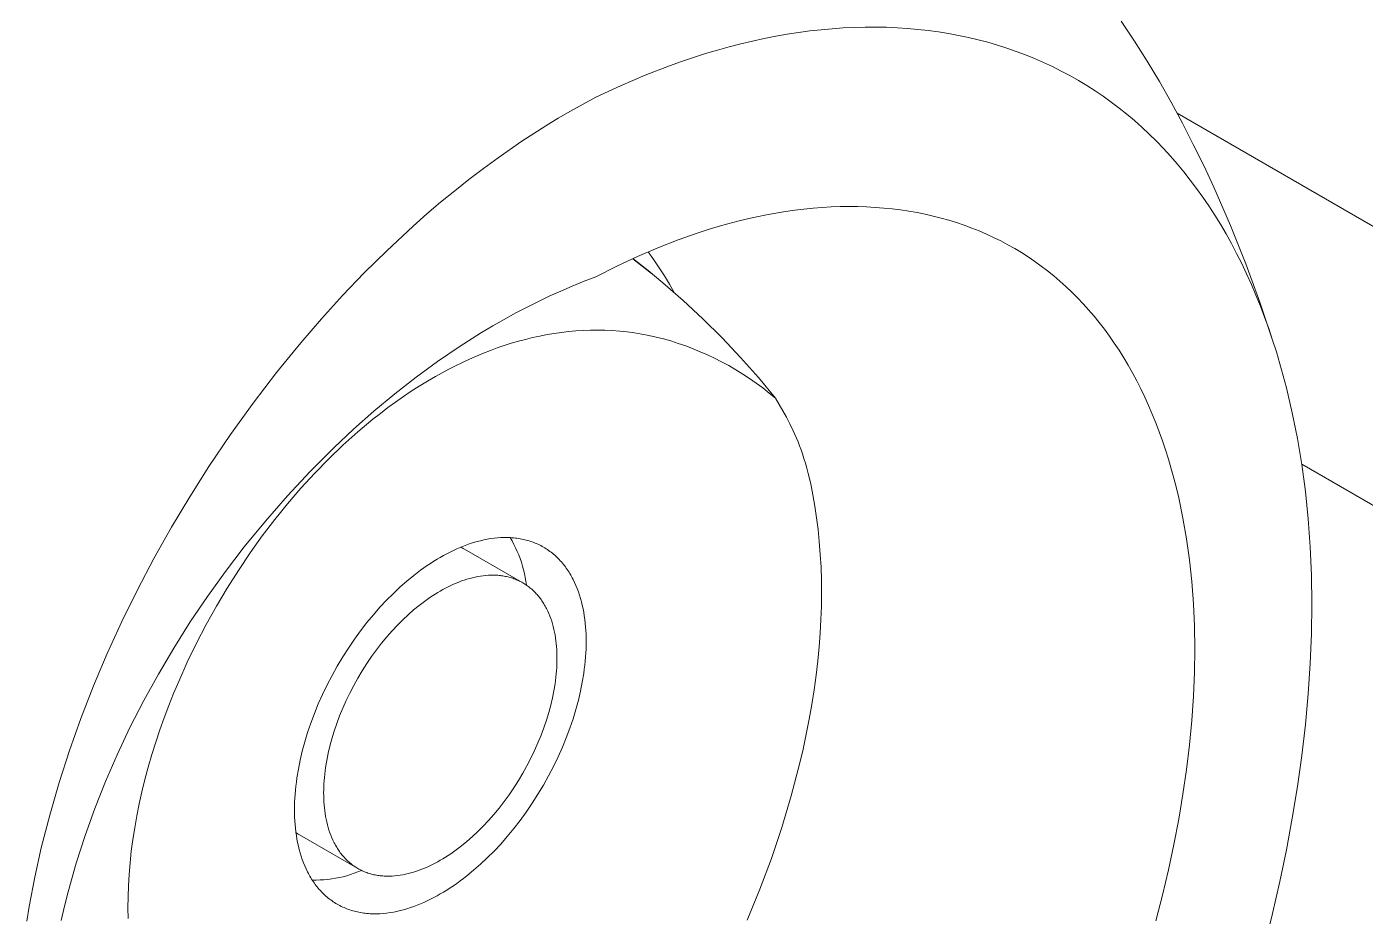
# Model space of a CAD drawing. Header units: inches. Extents: x -1 to 175, y 3 to 130.
# Drawn here: x 150.357 to 152.159, y 40.736 to 41.935 of the extents above; entities that cross this region are included whole.
import ezdxf

# ---------------------------------------------------------------- set-up
doc = ezdxf.new("R2010")
doc.units = ezdxf.units.IN
doc.layers.add('ZANO_R', color=7, linetype='Continuous', lineweight=0)

msp = doc.modelspace()

# ---------------------------------------------------------------- linework, layer by layer
at = {"layer": 'ZANO_R'}
for p, q in [((151.83071, 41.94226), (151.84839, 41.91552)), ((151.34994, 41.91886), (151.36545, 41.92191)), ((151.36545, 41.92191), (151.38085, 41.92462)), ((151.38085, 41.92462), (151.39615, 41.92699)), ((151.39615, 41.92699), (151.41134, 41.92902)), ((151.41134, 41.92902), (151.42642, 41.93072)), ((151.42642, 41.93072), (151.44139, 41.93209)), ((151.44139, 41.93209), (151.45625, 41.93313)), ((151.45625, 41.93313), (151.47099, 41.93384)), ((151.47099, 41.93384), (151.48561, 41.93422)), ((151.48561, 41.93422), (151.50011, 41.93427)), ((151.50011, 41.93427), (151.51449, 41.934)), ((151.51449, 41.934), (151.52874, 41.9334)), ((151.52874, 41.9334), (151.54287, 41.93249)), ((151.54287, 41.93249), (151.55687, 41.93125)), ((151.55687, 41.93125), (151.57073, 41.92969)), ((151.57073, 41.92969), (151.58447, 41.92782)), ((151.58447, 41.92782), (151.59806, 41.92563)), ((151.59806, 41.92563), (151.61152, 41.92313)), ((151.61152, 41.92313), (151.62484, 41.92032)), ((151.62484, 41.92032), (151.63802, 41.91719)), ((151.27093, 41.89849), (151.28692, 41.90325)), ((151.28692, 41.90325), (151.30282, 41.90767)), ((151.30282, 41.90767), (151.31862, 41.91175)), ((151.31862, 41.91175), (151.33433, 41.91548)), ((151.33433, 41.91548), (151.34994, 41.91886)), ((151.63802, 41.91719), (151.65105, 41.91376)), ((151.65105, 41.91376), (151.66394, 41.91001)), ((151.66394, 41.91001), (151.67667, 41.90595)), ((151.67667, 41.90595), (151.68926, 41.90159)), ((151.84839, 41.91552), (151.86546, 41.88836)), ((151.22242, 41.88209), (151.23868, 41.88791)), ((151.23868, 41.88791), (151.25485, 41.89337)), ((151.25485, 41.89337), (151.27093, 41.89849)), ((151.68926, 41.90159), (151.70169, 41.89691)), ((151.70169, 41.89691), (151.71397, 41.89193)), ((151.71397, 41.89193), (151.72609, 41.88663)), ((151.72609, 41.88663), (151.73806, 41.88103)), ((151.86546, 41.88836), (151.88191, 41.86083)), ((151.15659, 41.85528), (151.18966, 41.8694)), ((151.18966, 41.8694), (151.22242, 41.88209)), ((151.73806, 41.88103), (151.74986, 41.87513)), ((151.74986, 41.87513), (151.76149, 41.86891)), ((151.76149, 41.86891), (151.77296, 41.86239)), ((151.12321, 41.83972), (151.15659, 41.85528)), ((151.77296, 41.86239), (151.78427, 41.85557)), ((151.78427, 41.85557), (151.7954, 41.84844)), ((151.7954, 41.84844), (151.80636, 41.84101)), ((151.88191, 41.86083), (151.89776, 41.83297)), ((151.08918, 41.82119), (151.1061, 41.83062)), ((151.1061, 41.83062), (151.12321, 41.83972)), ((151.80636, 41.84101), (151.81714, 41.83327)), ((151.81714, 41.83327), (151.82775, 41.82523)), ((151.89776, 41.83297), (151.91301, 41.80479)), ((151.07244, 41.81144), (151.08918, 41.82119)), ((151.82775, 41.82523), (151.83818, 41.81689)), ((151.83818, 41.81689), (151.84843, 41.80824)), ((151.90588, 41.81814), (157.77205, 38.4313)), ((151.02329, 41.78042), (151.05587, 41.80139)), ((151.05587, 41.80139), (151.07244, 41.81144)), ((151.84843, 41.80824), (151.8585, 41.7993)), ((151.8585, 41.7993), (151.86838, 41.79005)), ((151.91301, 41.80479), (151.92766, 41.77634)), ((150.99143, 41.75836), (151.02329, 41.78042)), ((151.86838, 41.79005), (151.87807, 41.7805)), ((151.87807, 41.7805), (151.88757, 41.77065)), ((151.92766, 41.77634), (151.94172, 41.74765)), ((150.9717, 41.74393), (150.99143, 41.75836)), ((151.88757, 41.77065), (151.89688, 41.7605)), ((151.89688, 41.7605), (151.906, 41.75006)), ((150.95226, 41.72911), (150.9717, 41.74393)), ((151.906, 41.75006), (151.91492, 41.73931)), ((151.94172, 41.74765), (151.9552, 41.71875)), ((150.9331, 41.71392), (150.95226, 41.72911)), ((151.91492, 41.73931), (151.92364, 41.72827)), ((151.92364, 41.72827), (151.93216, 41.71693)), ((150.91422, 41.69839), (150.9331, 41.71392)), ((151.93216, 41.71693), (151.94048, 41.70529)), ((151.94048, 41.70529), (151.94859, 41.69336)), ((151.9552, 41.71875), (151.97767, 41.66709)), ((150.89563, 41.68251), (150.91422, 41.69839)), ((151.39095, 41.68757), (151.37839, 41.68578)), ((151.40341, 41.68909), (151.39095, 41.68757)), ((151.41578, 41.69033), (151.40341, 41.68909)), ((151.42804, 41.69129), (151.41578, 41.69033)), ((151.4402, 41.69199), (151.42804, 41.69129)), ((151.45225, 41.69242), (151.4402, 41.69199)), ((151.46419, 41.69258), (151.45225, 41.69242)), ((151.47603, 41.69247), (151.46419, 41.69258)), ((151.48775, 41.6921), (151.47603, 41.69247)), ((151.49936, 41.69147), (151.48775, 41.6921)), ((151.51086, 41.69057), (151.49936, 41.69147)), ((151.52224, 41.68941), (151.51086, 41.69057)), ((151.5335, 41.68799), (151.52224, 41.68941)), ((151.54465, 41.68631), (151.5335, 41.68799)), ((151.55567, 41.68437), (151.54465, 41.68631)), ((151.94859, 41.69336), (151.9565, 41.68113)), ((150.87731, 41.66631), (150.89563, 41.68251)), ((151.30103, 41.66921), (151.28782, 41.66547)), ((151.31415, 41.67268), (151.30103, 41.66921)), ((151.32718, 41.67586), (151.31415, 41.67268)), ((151.34012, 41.67876), (151.32718, 41.67586)), ((151.35297, 41.68138), (151.34012, 41.67876)), ((151.36573, 41.68372), (151.35297, 41.68138)), ((151.37839, 41.68578), (151.36573, 41.68372)), ((151.56657, 41.68218), (151.55567, 41.68437)), ((151.57734, 41.67973), (151.56657, 41.68218)), ((151.58799, 41.67702), (151.57734, 41.67973)), ((151.59851, 41.67405), (151.58799, 41.67702)), ((151.6089, 41.67083), (151.59851, 41.67405)), ((151.61915, 41.66736), (151.6089, 41.67083)), ((151.9565, 41.68113), (151.9642, 41.6686)), ((151.9642, 41.6686), (151.97169, 41.65579)), ((150.84152, 41.63298), (150.87731, 41.66631)), ((151.26115, 41.65711), (151.23416, 41.64761)), ((151.27453, 41.66143), (151.26115, 41.65711)), ((151.28782, 41.66547), (151.27453, 41.66143)), ((151.62928, 41.66363), (151.61915, 41.66736)), ((151.63927, 41.65964), (151.62928, 41.66363)), ((151.64912, 41.6554), (151.63927, 41.65964)), ((151.65883, 41.65091), (151.64912, 41.6554)), ((151.6684, 41.64616), (151.65883, 41.65091)), ((151.97169, 41.65579), (151.97896, 41.64268)), ((151.97767, 41.66709), (151.99835, 41.61523)), ((150.81142, 41.6032), (150.84152, 41.63298)), ((151.20686, 41.63694), (151.17925, 41.62511)), ((151.23416, 41.64761), (151.20686, 41.63694)), ((151.67784, 41.64117), (151.6684, 41.64616)), ((151.68712, 41.63592), (151.67784, 41.64117)), ((151.69626, 41.63041), (151.68712, 41.63592)), ((151.97896, 41.64268), (151.98601, 41.6293)), ((151.17925, 41.62511), (151.15137, 41.61208)), ((151.17293, 41.62224), (151.19809, 41.60235)), ((151.1732, 41.62237), (151.1935, 41.60616)), ((151.1936, 41.63139), (151.20123, 41.62088)), ((151.20123, 41.62088), (151.20854, 41.61015)), ((151.70526, 41.62466), (151.69626, 41.63041)), ((151.7141, 41.61866), (151.70526, 41.62466)), ((151.7228, 41.6124), (151.7141, 41.61866)), ((151.98601, 41.6293), (151.99285, 41.61563)), ((151.99285, 41.61563), (151.99947, 41.6017)), ((151.99835, 41.61523), (152.01727, 41.56358)), ((150.78214, 41.5726), (150.81142, 41.6032)), ((151.12321, 41.59787), (151.10728, 41.59181)), ((151.15137, 41.61208), (151.12321, 41.59787)), ((151.1935, 41.60616), (151.2135, 41.58959)), ((151.20854, 41.61015), (151.21553, 41.59921)), ((151.21553, 41.59921), (151.22218, 41.58806)), ((151.73134, 41.6059), (151.7228, 41.6124)), ((151.73972, 41.59915), (151.73134, 41.6059)), ((151.74796, 41.59215), (151.73972, 41.59915)), ((151.99947, 41.6017), (152.00587, 41.58749)), ((151.07583, 41.5787), (151.06031, 41.57166)), ((151.09149, 41.58542), (151.07583, 41.5787)), ((151.10728, 41.59181), (151.09149, 41.58542)), ((151.2135, 41.58959), (151.24083, 41.5658)), ((151.22218, 41.58806), (151.2285, 41.57672)), ((151.75603, 41.5849), (151.74796, 41.59215)), ((151.76394, 41.5774), (151.75603, 41.5849)), ((152.00587, 41.58749), (152.01204, 41.57301)), ((150.75368, 41.54124), (150.78214, 41.5726)), ((151.04494, 41.56432), (151.02971, 41.55668)), ((151.06031, 41.57166), (151.04494, 41.56432)), ((151.24083, 41.5658), (151.26738, 41.54114)), ((151.7717, 41.56966), (151.76394, 41.5774)), ((151.77928, 41.56167), (151.7717, 41.56966)), ((151.78671, 41.55343), (151.77928, 41.56167)), ((152.01204, 41.57301), (152.01799, 41.55828)), ((152.01727, 41.56358), (152.03447, 41.51255)), ((151.01462, 41.54875), (150.99969, 41.54055)), ((151.02971, 41.55668), (151.01462, 41.54875)), ((151.79397, 41.54495), (151.78671, 41.55343)), ((151.80106, 41.53622), (151.79397, 41.54495)), ((152.01799, 41.55828), (152.02371, 41.54329)), ((152.02371, 41.54329), (152.02919, 41.52804)), ((150.72604, 41.50915), (150.75368, 41.54124)), ((150.98432, 41.53174), (150.96911, 41.52265)), ((150.99969, 41.54055), (150.98432, 41.53174)), ((151.07682, 41.52298), (151.08655, 41.5241)), ((151.08655, 41.5241), (151.0963, 41.52496)), ((151.0963, 41.52496), (151.10608, 41.52557)), ((151.10608, 41.52557), (151.11586, 41.52593)), ((151.11586, 41.52593), (151.12565, 41.52602)), ((151.12565, 41.52602), (151.13542, 41.52586)), ((151.13542, 41.52586), (151.14535, 41.52543)), ((151.14535, 41.52543), (151.15528, 41.5247)), ((151.15528, 41.5247), (151.16519, 41.52369)), ((151.16519, 41.52369), (151.17507, 41.52239)), ((151.26738, 41.54114), (151.29312, 41.51564)), ((151.80798, 41.52725), (151.80106, 41.53622)), ((151.81473, 41.51804), (151.80798, 41.52725)), ((152.02919, 41.52804), (152.03445, 41.51254)), ((150.6932, 41.4688), (150.72604, 41.50915)), ((150.96911, 41.52265), (150.93918, 41.50367)), ((150.99988, 41.50531), (151.00934, 41.5083)), ((151.00934, 41.5083), (151.01886, 41.51108)), ((151.01886, 41.51108), (151.02845, 41.51365)), ((151.02845, 41.51365), (151.03809, 41.51598)), ((151.03809, 41.51598), (151.04777, 41.5181)), ((151.04777, 41.5181), (151.0575, 41.51999)), ((151.0575, 41.51999), (151.06714, 41.52161)), ((151.06714, 41.52161), (151.07682, 41.52298)), ((151.17507, 41.52239), (151.18491, 41.5208)), ((151.18491, 41.5208), (151.1947, 41.51893)), ((151.1947, 41.51893), (151.20442, 41.51678)), ((151.20442, 41.51678), (151.21406, 41.51435)), ((151.21406, 41.51435), (151.22418, 41.51144)), ((151.22418, 41.51144), (151.23423, 41.50825)), ((151.23423, 41.50825), (151.2442, 41.50478)), ((151.29312, 41.51564), (151.31803, 41.48933)), ((151.82131, 41.50858), (151.81473, 41.51804)), ((151.82771, 41.49887), (151.82131, 41.50858)), ((152.03445, 41.51254), (152.03946, 41.4968)), ((150.93918, 41.50367), (150.90992, 41.48368)), ((150.95289, 41.48691), (150.96225, 41.49102)), ((150.96225, 41.49102), (150.9717, 41.49494)), ((150.9717, 41.49494), (150.98121, 41.49867)), ((150.98121, 41.49867), (150.9905, 41.50209)), ((150.9905, 41.50209), (150.99988, 41.50531)), ((151.2442, 41.50478), (151.25407, 41.50104)), ((151.25407, 41.50104), (151.26383, 41.49703)), ((151.26383, 41.49703), (151.27348, 41.49275)), ((151.27348, 41.49275), (151.283, 41.48821)), ((151.283, 41.48821), (151.29238, 41.48342)), ((151.31803, 41.48933), (151.34208, 41.46223)), ((151.83393, 41.48893), (151.82771, 41.49887)), ((151.83998, 41.47875), (151.83393, 41.48893)), ((152.03946, 41.4968), (152.04424, 41.48082)), ((150.90992, 41.48368), (150.88133, 41.46274)), ((150.91628, 41.46868), (150.92529, 41.47351)), ((150.92529, 41.47351), (150.9344, 41.47815)), ((150.9344, 41.47815), (150.9436, 41.48262)), ((150.9436, 41.48262), (150.95289, 41.48691)), ((151.29238, 41.48342), (151.30204, 41.47819)), ((151.30204, 41.47819), (151.31156, 41.47269)), ((151.31156, 41.47269), (151.32094, 41.46692)), ((151.84584, 41.46834), (151.83998, 41.47875)), ((152.04424, 41.48082), (152.05309, 41.44816)), ((150.6616, 41.42748), (150.6932, 41.4688)), ((150.88133, 41.46274), (150.85249, 41.44019)), ((150.88546, 41.45052), (150.89635, 41.45721)), ((150.89635, 41.45721), (150.90736, 41.46369)), ((150.90736, 41.46369), (150.91628, 41.46868)), ((151.32094, 41.46692), (151.33016, 41.4609)), ((151.33016, 41.4609), (151.33921, 41.45463)), ((151.33921, 41.45463), (151.34808, 41.44811)), ((151.34208, 41.46223), (151.36524, 41.43437)), ((151.85152, 41.45769), (151.84584, 41.46834)), ((151.85702, 41.44683), (151.85152, 41.45769)), ((150.85249, 41.44019), (150.82438, 41.41674)), ((150.85359, 41.42916), (150.86407, 41.43649)), ((150.86407, 41.43649), (150.8747, 41.44361)), ((150.8747, 41.44361), (150.88546, 41.45052)), ((151.34808, 41.44811), (151.35676, 41.44135)), ((151.35676, 41.44135), (151.36524, 41.43437)), ((151.36524, 41.43437), (151.37973, 41.40865)), ((151.86234, 41.43573), (151.85702, 41.44683)), ((151.86746, 41.42442), (151.86234, 41.43573)), ((152.05309, 41.44816), (152.06095, 41.41458)), ((150.63123, 41.38524), (150.6616, 41.42748)), ((150.82438, 41.41674), (150.79698, 41.39246)), ((150.83309, 41.41388), (150.84326, 41.42162)), ((150.84326, 41.42162), (150.85359, 41.42916)), ((151.8724, 41.4129), (151.86746, 41.42442)), ((150.8026, 41.38884), (150.82307, 41.40595)), ((150.82307, 41.40595), (150.83309, 41.41388)), ((151.37973, 41.40865), (151.38441, 41.39967)), ((151.38441, 41.39967), (151.38894, 41.39035)), ((151.87715, 41.40116), (151.8724, 41.4129)), ((151.8817, 41.38921), (151.87715, 41.40116)), ((152.06095, 41.41458), (152.06783, 41.38012)), ((150.60211, 41.34212), (150.63123, 41.38524)), ((150.79698, 41.39246), (150.77031, 41.36738)), ((150.7827, 41.37104), (150.8026, 41.38884)), ((151.38894, 41.39035), (151.39331, 41.38059)), ((151.39331, 41.38059), (151.39541, 41.37553)), ((151.88607, 41.37706), (151.8817, 41.38921)), ((152.06783, 41.38012), (152.07369, 41.34482)), ((150.77031, 41.36738), (150.73853, 41.33556)), ((150.76342, 41.35258), (150.7827, 41.37104)), ((151.39541, 41.37553), (151.39746, 41.37032)), ((151.39746, 41.37032), (151.39946, 41.36497)), ((151.39946, 41.36497), (151.40139, 41.35945)), ((151.89023, 41.3647), (151.88607, 41.37706)), ((151.8942, 41.35215), (151.89023, 41.3647)), ((150.74479, 41.33348), (150.76342, 41.35258)), ((151.40139, 41.35945), (151.40344, 41.35315)), ((151.40344, 41.35315), (151.40541, 41.34664)), ((151.40541, 41.34664), (151.4073, 41.33995)), ((151.89797, 41.3394), (151.8942, 41.35215)), ((152.07357, 41.34562), (157.50239, 38.21129)), ((152.07369, 41.34482), (152.07852, 41.3087)), ((150.57636, 41.3016), (150.60211, 41.34212)), ((150.73853, 41.33556), (150.70785, 41.30267)), ((150.72615, 41.31312), (150.74479, 41.33348)), ((151.4073, 41.33995), (151.4091, 41.33308)), ((151.4091, 41.33308), (151.41246, 41.31886)), ((151.90153, 41.32646), (151.89797, 41.3394)), ((151.9049, 41.31333), (151.90153, 41.32646)), ((150.70812, 41.2922), (150.72615, 41.31312)), ((151.41246, 41.31886), (151.41547, 41.30408)), ((151.90806, 41.30002), (151.9049, 41.31333)), ((152.07852, 41.3087), (152.08232, 41.27181)), ((150.5517, 41.26041), (150.57636, 41.3016)), ((150.70785, 41.30267), (150.67828, 41.26877)), ((150.69074, 41.27074), (150.70812, 41.2922)), ((151.41547, 41.30408), (151.41813, 41.28882)), ((151.91376, 41.27285), (151.90806, 41.30002)), ((151.41813, 41.28882), (151.42046, 41.27318)), ((151.42046, 41.27318), (151.42243, 41.25725)), ((151.91862, 41.24499), (151.91376, 41.27285)), ((152.08232, 41.27181), (152.08505, 41.23418)), ((150.52817, 41.21856), (150.5517, 41.26041)), ((150.67828, 41.26877), (150.64983, 41.23392)), ((150.67402, 41.24877), (150.69074, 41.27074)), ((151.42243, 41.25725), (151.42406, 41.24113)), ((150.6576, 41.22584), (150.67402, 41.24877)), ((150.94949, 41.23681), (150.94494, 41.2351)), ((150.95405, 41.23841), (150.94949, 41.23681)), ((150.95863, 41.23988), (150.95405, 41.23841)), ((150.96321, 41.24121), (150.95863, 41.23988)), ((150.96779, 41.24241), (150.96321, 41.24121)), ((150.97237, 41.24347), (150.96779, 41.24241)), ((150.97694, 41.24439), (150.97237, 41.24347)), ((150.98149, 41.24516), (150.97694, 41.24439)), ((150.98604, 41.24578), (150.98149, 41.24516)), ((150.99056, 41.24625), (150.98604, 41.24578)), ((150.99505, 41.24656), (150.99056, 41.24625)), ((150.99729, 41.24666), (150.99505, 41.24656)), ((150.99952, 41.24672), (150.99729, 41.24666)), ((151.00174, 41.24673), (150.99952, 41.24672)), ((151.00395, 41.24671), (151.00174, 41.24673)), ((151.00614, 41.24665), (151.00395, 41.24671)), ((151.00833, 41.24654), (151.00614, 41.24665)), ((151.00766, 41.24658), (151.01034, 41.24206)), ((151.01051, 41.2464), (151.00833, 41.24654)), ((151.01034, 41.24206), (151.01285, 41.23746)), ((151.01268, 41.24621), (151.01051, 41.2464)), ((151.01483, 41.24598), (151.01268, 41.24621)), ((151.01285, 41.23746), (151.01521, 41.23278)), ((151.01697, 41.24571), (151.01483, 41.24598)), ((151.0191, 41.2454), (151.01697, 41.24571)), ((151.02121, 41.24505), (151.0191, 41.2454)), ((151.02331, 41.24465), (151.02121, 41.24505)), ((151.02539, 41.24422), (151.02331, 41.24465)), ((151.02745, 41.24374), (151.02539, 41.24422)), ((151.0295, 41.24322), (151.02745, 41.24374)), ((151.03153, 41.24266), (151.0295, 41.24322)), ((151.03355, 41.24205), (151.03153, 41.24266)), ((151.03555, 41.24141), (151.03355, 41.24205)), ((151.03752, 41.24072), (151.03555, 41.24141)), ((151.03948, 41.23999), (151.03752, 41.24072)), ((151.04142, 41.23922), (151.03948, 41.23999)), ((151.04334, 41.2384), (151.04142, 41.23922)), ((151.04524, 41.23755), (151.04334, 41.2384)), ((151.04711, 41.23665), (151.04524, 41.23755)), ((151.04897, 41.23572), (151.04711, 41.23665)), ((151.0508, 41.23474), (151.04897, 41.23572)), ((151.42406, 41.24113), (151.4254, 41.22398)), ((151.92263, 41.21646), (151.91862, 41.24499)), ((150.50582, 41.17607), (150.52817, 41.21856)), ((150.64983, 41.23392), (150.62459, 41.20097)), ((150.64183, 41.20243), (150.6576, 41.22584)), ((150.9094, 41.2174), (150.905, 41.21469)), ((150.91376, 41.21997), (150.9094, 41.2174)), ((150.91812, 41.22243), (150.91376, 41.21997)), ((150.92251, 41.2248), (150.91812, 41.22243)), ((150.92694, 41.22707), (150.92251, 41.2248)), ((150.9314, 41.22924), (150.92694, 41.22707)), ((150.93589, 41.2313), (150.9314, 41.22924)), ((150.9404, 41.23326), (150.93589, 41.2313)), ((150.94494, 41.2351), (150.9404, 41.23326)), ((150.94127, 41.23362), (150.94297, 41.23278)), ((150.94297, 41.23278), (150.94464, 41.2319)), ((150.94464, 41.2319), (150.94629, 41.23097)), ((150.94629, 41.23097), (151.02484, 41.18563)), ((151.01521, 41.23278), (151.01741, 41.22802)), ((151.01741, 41.22802), (151.01945, 41.22318)), ((151.01945, 41.22318), (151.02132, 41.21828)), ((151.02132, 41.21828), (151.02303, 41.21332)), ((151.05261, 41.23372), (151.0508, 41.23474)), ((151.05439, 41.23267), (151.05261, 41.23372)), ((151.05615, 41.23157), (151.05439, 41.23267)), ((151.05789, 41.23043), (151.05615, 41.23157)), ((151.0596, 41.22925), (151.05789, 41.23043)), ((151.06129, 41.22804), (151.0596, 41.22925)), ((151.06295, 41.22678), (151.06129, 41.22804)), ((151.06459, 41.22549), (151.06295, 41.22678)), ((151.0662, 41.22416), (151.06459, 41.22549)), ((151.06779, 41.22279), (151.0662, 41.22416)), ((151.06935, 41.22138), (151.06779, 41.22279)), ((151.07088, 41.21994), (151.06935, 41.22138)), ((151.07238, 41.21846), (151.07088, 41.21994)), ((151.07385, 41.21695), (151.07238, 41.21846)), ((151.4254, 41.22398), (151.42635, 41.2067)), ((152.08505, 41.23418), (152.0867, 41.19583)), ((150.62459, 41.20097), (150.60033, 41.16727)), ((150.62675, 41.17858), (150.64183, 41.20243)), ((150.88711, 41.20249), (150.88258, 41.19909)), ((150.89163, 41.20575), (150.88711, 41.20249)), ((150.89611, 41.20887), (150.89163, 41.20575)), ((150.90057, 41.21185), (150.89611, 41.20887)), ((150.905, 41.21469), (150.90057, 41.21185)), ((151.02303, 41.21332), (151.02456, 41.2083)), ((151.02456, 41.2083), (151.02592, 41.20324)), ((151.02592, 41.20324), (151.02711, 41.19813)), ((151.0753, 41.2154), (151.07385, 41.21695)), ((151.07672, 41.21381), (151.0753, 41.2154)), ((151.07811, 41.21219), (151.07672, 41.21381)), ((151.07947, 41.21054), (151.07811, 41.21219)), ((151.08081, 41.20886), (151.07947, 41.21054)), ((151.08211, 41.20714), (151.08081, 41.20886)), ((151.08338, 41.20539), (151.08211, 41.20714)), ((151.08463, 41.2036), (151.08338, 41.20539)), ((151.08584, 41.20179), (151.08463, 41.2036)), ((151.08703, 41.19995), (151.08584, 41.20179)), ((151.08818, 41.19808), (151.08703, 41.19995)), ((151.42635, 41.2067), (151.4269, 41.18928)), ((151.92577, 41.18728), (151.92263, 41.21646)), ((150.86889, 41.18807), (150.85973, 41.18002)), ((150.87803, 41.19556), (150.86889, 41.18807)), ((150.88258, 41.19909), (150.87803, 41.19556)), ((150.92787, 41.18204), (150.9243, 41.1803)), ((150.93146, 41.18369), (150.92787, 41.18204)), ((150.93507, 41.18525), (150.93146, 41.18369)), ((150.9387, 41.18672), (150.93507, 41.18525)), ((150.94234, 41.1881), (150.9387, 41.18672)), ((150.94599, 41.18937), (150.94234, 41.1881)), ((150.94965, 41.19055), (150.94599, 41.18937)), ((150.95332, 41.19162), (150.94965, 41.19055)), ((150.95698, 41.19258), (150.95332, 41.19162)), ((150.96064, 41.19342), (150.95698, 41.19258)), ((150.9643, 41.19416), (150.96064, 41.19342)), ((150.96795, 41.19477), (150.9643, 41.19416)), ((150.97158, 41.19527), (150.96795, 41.19477)), ((150.9752, 41.19565), (150.97158, 41.19527)), ((150.97879, 41.1959), (150.9752, 41.19565)), ((150.98058, 41.19597), (150.97879, 41.1959)), ((150.98236, 41.19602), (150.98058, 41.19597)), ((150.98414, 41.19603), (150.98236, 41.19602)), ((150.98591, 41.19601), (150.98414, 41.19603)), ((150.98767, 41.19596), (150.98591, 41.19601)), ((150.98942, 41.19588), (150.98767, 41.19596)), ((150.99116, 41.19576), (150.98942, 41.19588)), ((150.99289, 41.19561), (150.99116, 41.19576)), ((150.99462, 41.19543), (150.99289, 41.19561)), ((150.99633, 41.19522), (150.99462, 41.19543)), ((150.99803, 41.19497), (150.99633, 41.19522)), ((150.99972, 41.19468), (150.99803, 41.19497)), ((151.0014, 41.19437), (150.99972, 41.19468)), ((151.00306, 41.19402), (151.0014, 41.19437)), ((151.00471, 41.19364), (151.00306, 41.19402)), ((151.00635, 41.19322), (151.00471, 41.19364)), ((151.00798, 41.19277), (151.00635, 41.19322)), ((151.00959, 41.19229), (151.00798, 41.19277)), ((151.01119, 41.19177), (151.00959, 41.19229)), ((151.01277, 41.19122), (151.01119, 41.19177)), ((151.01434, 41.19064), (151.01277, 41.19122)), ((151.01589, 41.19002), (151.01434, 41.19064)), ((151.01742, 41.18937), (151.01589, 41.19002)), ((151.01894, 41.18869), (151.01742, 41.18937)), ((151.02044, 41.18797), (151.01894, 41.18869)), ((151.02192, 41.18722), (151.02044, 41.18797)), ((151.02339, 41.18644), (151.02192, 41.18722)), ((151.02484, 41.18563), (151.02339, 41.18644)), ((151.02626, 41.18478), (151.02484, 41.18563)), ((151.02767, 41.1839), (151.02626, 41.18478)), ((151.02711, 41.19813), (151.02813, 41.19298)), ((151.02906, 41.18299), (151.02767, 41.1839)), ((151.02813, 41.19298), (151.02897, 41.18781)), ((151.02897, 41.18781), (151.02964, 41.1826)), ((151.03043, 41.18205), (151.02906, 41.18299)), ((151.03179, 41.18108), (151.03043, 41.18205)), ((151.08931, 41.19617), (151.08818, 41.19808)), ((151.0904, 41.19424), (151.08931, 41.19617)), ((151.09147, 41.19229), (151.0904, 41.19424)), ((151.0925, 41.1903), (151.09147, 41.19229)), ((151.09448, 41.18625), (151.0925, 41.1903)), ((151.09633, 41.1821), (151.09448, 41.18625)), ((151.09806, 41.17786), (151.09633, 41.1821)), ((151.4269, 41.18928), (151.42707, 41.17171)), ((151.92803, 41.15749), (151.92577, 41.18728)), ((152.0867, 41.19583), (152.08725, 41.15681)), ((150.48493, 41.13356), (150.50582, 41.17607)), ((150.60033, 41.16727), (150.57709, 41.13287)), ((150.61236, 41.15432), (150.62675, 41.17858)), ((150.85058, 41.17144), (150.84148, 41.16232)), ((150.85973, 41.18002), (150.85058, 41.17144)), ((150.89605, 41.16324), (150.89244, 41.16064)), ((150.89964, 41.16574), (150.89605, 41.16324)), ((150.90321, 41.16812), (150.89964, 41.16574)), ((150.90675, 41.1704), (150.90321, 41.16812)), ((150.91027, 41.17256), (150.90675, 41.1704)), ((150.91376, 41.17462), (150.91027, 41.17256)), ((150.91724, 41.17659), (150.91376, 41.17462)), ((150.92076, 41.17849), (150.91724, 41.17659)), ((150.9243, 41.1803), (150.92076, 41.17849)), ((151.03312, 41.18007), (151.03179, 41.18108)), ((151.03443, 41.17904), (151.03312, 41.18007)), ((151.03571, 41.17797), (151.03443, 41.17904)), ((151.03698, 41.17688), (151.03571, 41.17797)), ((151.03823, 41.17575), (151.03698, 41.17688)), ((151.03945, 41.1746), (151.03823, 41.17575)), ((151.04065, 41.17342), (151.03945, 41.1746)), ((151.04183, 41.17221), (151.04065, 41.17342)), ((151.04299, 41.17097), (151.04183, 41.17221)), ((151.04413, 41.1697), (151.04299, 41.17097)), ((151.04524, 41.1684), (151.04413, 41.1697)), ((151.04633, 41.16708), (151.04524, 41.1684)), ((151.0474, 41.16573), (151.04633, 41.16708)), ((151.04844, 41.16436), (151.0474, 41.16573)), ((151.04946, 41.16296), (151.04844, 41.16436)), ((151.09968, 41.17353), (151.09806, 41.17786)), ((151.10117, 41.16911), (151.09968, 41.17353)), ((151.10254, 41.16461), (151.10117, 41.16911)), ((151.10379, 41.16005), (151.10254, 41.16461)), ((151.42707, 41.17171), (151.42685, 41.15397)), ((150.59856, 41.12946), (150.61236, 41.15432)), ((150.83246, 41.15269), (150.82357, 41.14257)), ((150.84148, 41.16232), (150.83246, 41.15269)), ((150.87786, 41.1491), (150.87053, 41.14267)), ((150.88517, 41.15509), (150.87786, 41.1491)), ((150.88881, 41.15792), (150.88517, 41.15509)), ((150.89244, 41.16064), (150.88881, 41.15792)), ((151.05045, 41.16153), (151.04946, 41.16296)), ((151.05143, 41.16008), (151.05045, 41.16153)), ((151.05237, 41.15861), (151.05143, 41.16008)), ((151.0533, 41.15711), (151.05237, 41.15861)), ((151.0542, 41.15559), (151.0533, 41.15711)), ((151.05507, 41.15404), (151.0542, 41.15559)), ((151.05592, 41.15247), (151.05507, 41.15404)), ((151.05675, 41.15089), (151.05592, 41.15247)), ((151.05833, 41.14765), (151.05675, 41.15089)), ((151.05982, 41.14433), (151.05833, 41.14765)), ((151.10492, 41.15541), (151.10379, 41.16005)), ((151.10594, 41.15072), (151.10492, 41.15541)), ((151.10684, 41.14597), (151.10594, 41.15072)), ((151.10763, 41.14117), (151.10684, 41.14597)), ((151.42685, 41.15397), (151.42623, 41.13605)), ((151.92939, 41.12711), (151.92803, 41.15749)), ((152.08725, 41.15681), (152.0867, 41.11715)), ((150.46526, 41.09047), (150.48493, 41.13356)), ((150.57709, 41.13287), (150.55489, 41.09779)), ((150.58547, 41.1042), (150.59856, 41.12946)), ((150.81484, 41.13199), (150.80631, 41.12097)), ((150.82357, 41.14257), (150.81484, 41.13199)), ((150.85593, 41.1285), (150.84872, 41.1208)), ((150.86321, 41.1358), (150.85593, 41.1285)), ((150.87053, 41.14267), (150.86321, 41.1358)), ((151.0612, 41.14093), (151.05982, 41.14433)), ((151.06249, 41.13747), (151.0612, 41.14093)), ((151.06369, 41.13393), (151.06249, 41.13747)), ((151.06478, 41.13034), (151.06369, 41.13393)), ((151.06578, 41.12668), (151.06478, 41.13034)), ((151.1083, 41.13632), (151.10763, 41.14117)), ((151.10887, 41.13144), (151.1083, 41.13632)), ((151.10932, 41.12652), (151.10887, 41.13144)), ((151.42623, 41.13605), (151.42523, 41.11794)), ((150.79801, 41.10957), (150.78999, 41.0978)), ((150.80631, 41.12097), (150.79801, 41.10957)), ((150.84161, 41.1127), (150.83462, 41.10424)), ((150.84872, 41.1208), (150.84161, 41.1127)), ((151.06669, 41.12298), (151.06578, 41.12668)), ((151.0675, 41.11922), (151.06669, 41.12298)), ((151.06822, 41.11542), (151.0675, 41.11922)), ((151.06885, 41.11158), (151.06822, 41.11542)), ((151.06939, 41.1077), (151.06885, 41.11158)), ((151.10968, 41.12157), (151.10932, 41.12652)), ((151.10992, 41.1166), (151.10968, 41.12157)), ((151.11007, 41.11161), (151.10992, 41.1166)), ((151.11012, 41.1066), (151.11007, 41.11161)), ((151.42523, 41.11794), (151.42384, 41.09962)), ((151.92985, 41.09617), (151.92939, 41.12711)), ((152.0867, 41.11715), (152.08505, 41.0769)), ((150.55489, 41.09779), (150.53412, 41.06268)), ((150.5731, 41.07857), (150.58547, 41.1042)), ((150.78999, 41.0978), (150.78228, 41.08573)), ((150.8278, 41.09543), (150.82116, 41.0863)), ((150.83462, 41.10424), (150.8278, 41.09543)), ((151.06985, 41.10379), (151.06939, 41.1077)), ((151.07021, 41.09986), (151.06985, 41.10379)), ((151.07049, 41.0959), (151.07021, 41.09986)), ((151.07069, 41.09192), (151.07049, 41.0959)), ((151.07081, 41.08793), (151.07069, 41.09192)), ((151.10932, 41.08577), (151.10968, 41.09112)), ((151.10968, 41.09112), (151.10992, 41.09638)), ((151.10992, 41.09638), (151.11007, 41.10154)), ((151.11007, 41.10154), (151.11012, 41.1066)), ((151.42384, 41.09962), (151.42199, 41.08044)), ((151.92939, 41.0647), (151.92985, 41.09617)), ((150.44682, 41.04684), (150.46526, 41.09047)), ((150.56148, 41.05261), (150.5731, 41.07857)), ((150.77491, 41.0734), (150.76791, 41.06085)), ((150.78228, 41.08573), (150.77491, 41.0734)), ((150.81474, 41.07689), (150.80858, 41.06723)), ((150.82116, 41.0863), (150.81474, 41.07689)), ((151.07069, 41.07575), (151.07049, 41.07154)), ((151.07081, 41.07988), (151.07069, 41.07575)), ((151.07085, 41.08393), (151.07081, 41.08793)), ((151.07085, 41.08393), (151.07081, 41.07988)), ((151.10763, 41.06916), (151.1083, 41.07479)), ((151.1083, 41.07479), (151.10887, 41.08032)), ((151.10887, 41.08032), (151.10932, 41.08577)), ((151.42199, 41.08044), (151.41972, 41.06105)), ((152.08505, 41.0769), (152.08232, 41.03611)), ((150.53412, 41.06268), (150.51442, 41.02695)), ((150.76791, 41.06085), (150.76131, 41.04813)), ((150.80268, 41.05736), (150.79708, 41.04732)), ((150.80858, 41.06723), (150.80268, 41.05736)), ((151.06939, 41.05847), (151.06885, 41.05397)), ((151.06985, 41.0629), (151.06939, 41.05847)), ((151.07021, 41.06726), (151.06985, 41.0629)), ((151.07049, 41.07154), (151.07021, 41.06726)), ((151.10492, 41.05179), (151.10684, 41.06345)), ((151.10684, 41.06345), (151.10763, 41.06916)), ((151.41972, 41.06105), (151.41705, 41.04146)), ((151.92803, 41.03274), (151.92939, 41.0647)), ((150.42966, 41.00269), (150.44682, 41.04684)), ((150.5547, 41.03653), (150.56148, 41.05261)), ((150.76131, 41.04813), (150.75514, 41.0353)), ((150.7918, 41.03715), (150.78686, 41.02689)), ((150.79708, 41.04732), (150.7918, 41.03715)), ((151.06669, 41.04008), (151.06478, 41.03052)), ((151.06822, 41.04941), (151.06669, 41.04008)), ((151.06885, 41.05397), (151.06822, 41.04941)), ((151.09968, 41.02762), (151.10254, 41.03984)), ((151.10254, 41.03984), (151.10492, 41.05179)), ((151.41705, 41.04146), (151.41396, 41.0217)), ((150.51442, 41.02695), (150.49585, 40.99063)), ((150.54206, 41.00397), (150.54823, 41.02031)), ((150.54823, 41.02031), (150.5547, 41.03653)), ((150.7494, 41.02242), (150.74413, 41.00952)), ((150.75514, 41.0353), (150.7494, 41.02242)), ((150.78686, 41.02689), (150.78227, 41.01658)), ((151.06249, 41.02074), (151.05982, 41.01079)), ((151.06478, 41.03052), (151.06249, 41.02074)), ((151.09633, 41.01518), (151.09968, 41.02762)), ((151.41396, 41.0217), (151.41047, 41.00179)), ((151.92577, 41.00034), (151.92803, 41.03274)), ((152.08232, 41.03611), (152.07852, 40.99484)), ((150.41441, 40.95982), (150.42966, 41.00269)), ((150.53621, 40.9875), (150.54206, 41.00397)), ((150.74413, 41.00952), (150.73933, 40.99667)), ((150.77806, 41.00626), (150.77422, 40.99598)), ((150.78227, 41.01658), (150.77806, 41.00626)), ((151.05982, 41.01079), (151.05675, 41.00069)), ((151.08818, 40.9898), (151.0925, 41.00256)), ((151.0925, 41.00256), (151.09633, 41.01518)), ((151.41047, 41.00179), (151.40658, 40.98174)), ((150.49585, 40.99063), (150.47844, 40.95373)), ((150.53068, 40.97093), (150.53621, 40.9875)), ((150.73502, 40.98391), (150.73118, 40.97128)), ((150.73933, 40.99667), (150.73502, 40.98391)), ((150.77076, 40.98577), (150.7677, 40.97567)), ((150.77422, 40.99598), (150.77076, 40.98577)), ((151.0533, 40.99048), (151.04946, 40.9802)), ((151.05675, 41.00069), (151.0533, 40.99048)), ((151.08338, 40.97694), (151.08818, 40.9898)), ((151.92263, 40.96753), (151.92577, 41.00034)), ((152.07852, 40.99484), (152.07369, 40.95314)), ((150.52546, 40.95425), (150.53068, 40.97093)), ((150.73118, 40.97128), (150.72784, 40.95884)), ((150.76502, 40.96572), (150.76273, 40.95595)), ((150.7677, 40.97567), (150.76502, 40.96572)), ((151.04524, 40.96989), (151.04065, 40.95958)), ((151.04946, 40.9802), (151.04524, 40.96989)), ((151.07811, 40.96405), (151.08338, 40.97694)), ((151.40658, 40.98174), (151.40228, 40.96159)), ((151.91862, 40.93437), (151.92263, 40.96753)), ((150.40044, 40.91651), (150.41441, 40.95982)), ((150.47844, 40.95373), (150.46295, 40.918)), ((150.52057, 40.93749), (150.52546, 40.95425)), ((150.72784, 40.95884), (150.72498, 40.94663)), ((150.76273, 40.95595), (150.76082, 40.94639)), ((151.03571, 40.94931), (151.03043, 40.93914)), ((151.04065, 40.95958), (151.03571, 40.94931)), ((151.0662, 40.93833), (151.07238, 40.95116)), ((151.07238, 40.95116), (151.07811, 40.96405)), ((151.40228, 40.96159), (151.39757, 40.94134)), ((152.07369, 40.95314), (152.06783, 40.91107)), ((150.51601, 40.92064), (150.52057, 40.93749)), ((150.72259, 40.93467), (150.72067, 40.92301)), ((150.72498, 40.94663), (150.72259, 40.93467)), ((150.75866, 40.93249), (150.75812, 40.92799)), ((150.75929, 40.93706), (150.75866, 40.93249)), ((150.76082, 40.94639), (150.75929, 40.93706)), ((151.02484, 40.9291), (151.01894, 40.91923)), ((151.03043, 40.93914), (151.02484, 40.9291)), ((151.0596, 40.92562), (151.0662, 40.93833)), ((151.39757, 40.94134), (151.38637, 40.89859)), ((151.91376, 40.90089), (151.91862, 40.93437)), ((150.38778, 40.8728), (150.40044, 40.91651)), ((150.46295, 40.918), (150.44861, 40.88178)), ((150.51197, 40.90426), (150.51601, 40.92064)), ((150.71921, 40.91168), (150.71865, 40.90614)), ((150.71989, 40.9173), (150.71921, 40.91168)), ((150.72067, 40.92301), (150.71989, 40.9173)), ((150.75702, 40.91492), (150.75682, 40.91071)), ((150.7573, 40.9192), (150.75702, 40.91492)), ((150.75767, 40.92356), (150.7573, 40.9192)), ((150.75812, 40.92799), (150.75767, 40.92356)), ((151.01894, 40.91923), (151.01277, 40.90957)), ((151.04524, 40.90073), (151.05261, 40.91307)), ((151.05261, 40.91307), (151.0596, 40.92562)), ((152.06783, 40.91107), (152.06095, 40.86867)), ((150.50832, 40.88796), (150.51197, 40.90426)), ((150.71784, 40.89534), (150.71759, 40.89008)), ((150.71819, 40.9007), (150.71784, 40.89534)), ((150.71865, 40.90614), (150.71819, 40.9007)), ((150.75671, 40.90659), (150.75667, 40.90254)), ((150.75671, 40.89853), (150.75667, 40.90254)), ((150.75682, 40.91071), (150.75671, 40.90659)), ((150.75682, 40.89454), (150.75671, 40.89853)), ((150.75702, 40.89056), (150.75682, 40.89454)), ((151.00635, 40.90016), (150.99972, 40.89104)), ((151.01277, 40.90957), (151.00635, 40.90016)), ((151.03752, 40.88866), (151.04524, 40.90073)), ((151.38637, 40.89859), (151.3737, 40.85622)), ((151.90806, 40.86715), (151.91376, 40.90089)), ((150.44861, 40.88178), (150.43547, 40.84512)), ((150.50506, 40.87177), (150.50832, 40.88796)), ((150.71744, 40.88492), (150.7174, 40.87986)), ((150.7174, 40.87986), (150.71744, 40.87486)), ((150.71759, 40.89008), (150.71744, 40.88492)), ((150.71744, 40.87486), (150.71759, 40.86987)), ((150.7573, 40.88661), (150.75702, 40.89056)), ((150.75767, 40.88267), (150.7573, 40.88661)), ((150.75812, 40.87876), (150.75767, 40.88267)), ((150.75866, 40.87489), (150.75812, 40.87876)), ((150.75929, 40.87104), (150.75866, 40.87489)), ((150.99289, 40.88223), (150.98591, 40.87376)), ((150.99972, 40.89104), (150.99289, 40.88223)), ((151.02121, 40.86549), (151.0295, 40.8769)), ((151.0295, 40.8769), (151.03752, 40.88866)), ((150.37651, 40.82871), (150.38778, 40.8728)), ((150.5022, 40.8557), (150.50506, 40.87177)), ((150.71759, 40.86987), (150.71784, 40.8649)), ((150.71784, 40.8649), (150.71819, 40.85995)), ((150.71819, 40.85995), (150.71865, 40.85503)), ((150.76001, 40.86724), (150.75929, 40.87104)), ((150.76082, 40.86349), (150.76001, 40.86724)), ((150.76173, 40.85978), (150.76082, 40.86349)), ((150.76273, 40.85613), (150.76173, 40.85978)), ((150.97158, 40.85796), (150.9643, 40.85067)), ((150.97879, 40.86567), (150.97158, 40.85796)), ((150.98591, 40.87376), (150.97879, 40.86567)), ((151.01268, 40.85448), (151.02121, 40.86549)), ((151.90153, 40.83317), (151.90806, 40.86715)), ((152.06095, 40.86867), (152.05309, 40.82601)), ((150.43547, 40.84512), (150.42359, 40.80803)), ((150.49764, 40.82394), (150.49972, 40.83975)), ((150.49972, 40.83975), (150.5022, 40.8557)), ((150.71865, 40.85503), (150.71921, 40.85014)), ((150.71921, 40.85014), (150.71989, 40.8453)), ((150.71933, 40.84921), (150.72091, 40.84816)), ((150.71989, 40.8453), (150.72067, 40.8405)), ((150.72067, 40.8405), (150.72158, 40.83575)), ((150.72091, 40.84816), (150.72251, 40.84715)), ((150.72251, 40.84715), (150.72413, 40.84619)), ((150.72413, 40.84619), (150.80268, 40.80084)), ((150.76383, 40.85253), (150.76273, 40.85613)), ((150.76502, 40.849), (150.76383, 40.85253)), ((150.76631, 40.84553), (150.76502, 40.849)), ((150.7677, 40.84214), (150.76631, 40.84553)), ((150.76918, 40.83882), (150.7677, 40.84214)), ((150.77076, 40.83558), (150.76918, 40.83882)), ((150.95698, 40.8438), (150.94965, 40.83737)), ((150.9643, 40.85067), (150.95698, 40.8438)), ((150.99505, 40.83377), (151.00395, 40.84389)), ((151.00395, 40.84389), (151.01268, 40.85448)), ((151.3737, 40.85622), (151.35958, 40.8143)), ((150.36772, 40.78929), (150.37651, 40.82871)), ((150.49595, 40.80828), (150.49764, 40.82394)), ((150.72158, 40.83575), (150.72259, 40.83105)), ((150.72259, 40.83105), (150.72372, 40.82642)), ((150.72372, 40.82642), (150.72498, 40.82185)), ((150.72498, 40.82185), (150.72635, 40.81736)), ((150.77159, 40.83399), (150.77076, 40.83558)), ((150.77244, 40.83242), (150.77159, 40.83399)), ((150.77332, 40.83088), (150.77244, 40.83242)), ((150.77422, 40.82936), (150.77332, 40.83088)), ((150.77514, 40.82786), (150.77422, 40.82936)), ((150.77609, 40.82638), (150.77514, 40.82786)), ((150.77706, 40.82493), (150.77609, 40.82638)), ((150.77806, 40.82351), (150.77706, 40.82493)), ((150.77908, 40.82211), (150.77806, 40.82351)), ((150.78012, 40.82073), (150.77908, 40.82211)), ((150.93146, 40.82322), (150.92787, 40.82072)), ((150.93507, 40.82583), (150.93146, 40.82322)), ((150.9387, 40.82854), (150.93507, 40.82583)), ((150.94234, 40.83137), (150.9387, 40.82854)), ((150.94965, 40.83737), (150.94234, 40.83137)), ((150.97694, 40.81503), (150.98604, 40.82414)), ((150.98604, 40.82414), (150.99505, 40.83377)), ((151.8942, 40.79901), (151.90153, 40.83317)), ((152.05309, 40.82601), (152.04424, 40.78314)), ((150.42359, 40.80803), (150.41799, 40.78884)), ((150.49465, 40.79279), (150.49595, 40.80828)), ((150.72635, 40.81736), (150.72784, 40.81294)), ((150.72784, 40.81294), (150.72945, 40.80861)), ((150.72945, 40.80861), (150.73118, 40.80436)), ((150.73118, 40.80436), (150.73304, 40.80021)), ((150.78119, 40.81938), (150.78012, 40.82073)), ((150.78227, 40.81806), (150.78119, 40.81938)), ((150.78339, 40.81677), (150.78227, 40.81806)), ((150.78452, 40.8155), (150.78339, 40.81677)), ((150.78568, 40.81426), (150.78452, 40.8155)), ((150.78686, 40.81305), (150.78568, 40.81426)), ((150.78806, 40.81186), (150.78686, 40.81305)), ((150.78929, 40.81071), (150.78806, 40.81186)), ((150.79053, 40.80959), (150.78929, 40.81071)), ((150.7918, 40.80849), (150.79053, 40.80959)), ((150.79309, 40.80743), (150.7918, 40.80849)), ((150.7944, 40.80639), (150.79309, 40.80743)), ((150.79573, 40.80539), (150.7944, 40.80639)), ((150.79708, 40.80441), (150.79573, 40.80539)), ((150.79845, 40.80347), (150.79708, 40.80441)), ((150.79984, 40.80256), (150.79845, 40.80347)), ((150.89605, 40.80278), (150.89244, 40.80121)), ((150.89964, 40.80443), (150.89605, 40.80278)), ((150.90321, 40.80616), (150.89964, 40.80443)), ((150.90675, 40.80798), (150.90321, 40.80616)), ((150.91027, 40.80987), (150.90675, 40.80798)), ((150.91376, 40.81184), (150.91027, 40.80987)), ((150.91724, 40.8139), (150.91376, 40.81184)), ((150.92076, 40.81607), (150.91724, 40.8139)), ((150.9243, 40.81834), (150.92076, 40.81607)), ((150.92787, 40.82072), (150.9243, 40.81834)), ((150.95863, 40.7984), (150.96779, 40.80644)), ((150.96779, 40.80644), (150.97694, 40.81503)), ((151.35958, 40.8143), (151.34405, 40.77292)), ((150.36018, 40.74961), (150.36772, 40.78929)), ((150.41799, 40.78884), (150.41275, 40.76956)), ((150.49375, 40.7776), (150.49465, 40.79279)), ((150.73304, 40.80021), (150.73502, 40.79616)), ((150.73502, 40.79616), (150.73605, 40.79418)), ((150.73605, 40.79418), (150.73711, 40.79222)), ((150.73711, 40.79222), (150.73821, 40.79029)), ((150.73821, 40.79029), (150.73933, 40.78839)), ((150.73933, 40.78839), (150.74049, 40.78652)), ((150.74049, 40.78652), (150.74167, 40.78467)), ((150.74655, 40.78518), (150.74131, 40.78523)), ((150.7518, 40.7853), (150.74655, 40.78518)), ((150.75703, 40.7856), (150.7518, 40.7853)), ((150.76226, 40.78607), (150.75703, 40.7856)), ((150.76746, 40.78672), (150.76226, 40.78607)), ((150.77264, 40.78755), (150.76746, 40.78672)), ((150.77779, 40.78856), (150.77264, 40.78755)), ((150.7829, 40.78974), (150.77779, 40.78856)), ((150.78797, 40.79109), (150.7829, 40.78974)), ((150.79299, 40.79261), (150.78797, 40.79109)), ((150.79795, 40.79431), (150.79299, 40.79261)), ((150.80286, 40.79617), (150.79795, 40.79431)), ((150.80125, 40.80168), (150.79984, 40.80256)), ((150.80268, 40.80084), (150.80125, 40.80168)), ((150.80413, 40.80002), (150.80268, 40.80084)), ((150.8077, 40.79819), (150.80286, 40.79617)), ((150.80559, 40.79924), (150.80413, 40.80002)), ((150.80707, 40.79849), (150.80559, 40.79924)), ((150.80858, 40.79778), (150.80707, 40.79849)), ((150.81009, 40.79709), (150.80858, 40.79778)), ((150.81163, 40.79644), (150.81009, 40.79709)), ((150.81318, 40.79583), (150.81163, 40.79644)), ((150.81474, 40.79524), (150.81318, 40.79583)), ((150.81633, 40.79469), (150.81474, 40.79524)), ((150.81792, 40.79418), (150.81633, 40.79469)), ((150.81954, 40.79369), (150.81792, 40.79418)), ((150.82116, 40.79324), (150.81954, 40.79369)), ((150.8228, 40.79283), (150.82116, 40.79324)), ((150.82445, 40.79244), (150.8228, 40.79283)), ((150.82612, 40.7921), (150.82445, 40.79244)), ((150.8278, 40.79178), (150.82612, 40.7921)), ((150.82949, 40.7915), (150.8278, 40.79178)), ((150.83119, 40.79125), (150.82949, 40.7915)), ((150.8329, 40.79103), (150.83119, 40.79125)), ((150.83462, 40.79085), (150.8329, 40.79103)), ((150.83635, 40.7907), (150.83462, 40.79085)), ((150.8381, 40.79058), (150.83635, 40.7907)), ((150.83985, 40.7905), (150.8381, 40.79058)), ((150.84161, 40.79045), (150.83985, 40.7905)), ((150.84338, 40.79043), (150.84161, 40.79045)), ((150.84515, 40.79045), (150.84338, 40.79043)), ((150.84693, 40.79049), (150.84515, 40.79045)), ((150.84872, 40.79057), (150.84693, 40.79049)), ((150.85232, 40.79082), (150.84872, 40.79057)), ((150.85593, 40.79119), (150.85232, 40.79082)), ((150.85957, 40.79169), (150.85593, 40.79119)), ((150.86321, 40.79231), (150.85957, 40.79169)), ((150.86687, 40.79304), (150.86321, 40.79231)), ((150.87053, 40.79389), (150.86687, 40.79304)), ((150.8742, 40.79485), (150.87053, 40.79389)), ((150.87786, 40.79592), (150.8742, 40.79485)), ((150.88152, 40.79709), (150.87786, 40.79592)), ((150.88517, 40.79837), (150.88152, 40.79709)), ((150.88881, 40.79974), (150.88517, 40.79837)), ((150.89244, 40.80121), (150.88881, 40.79974)), ((150.9404, 40.78398), (150.94494, 40.78737)), ((150.94494, 40.78737), (150.94949, 40.79091)), ((150.94949, 40.79091), (150.95863, 40.7984)), ((151.88607, 40.76471), (151.8942, 40.79901)), ((150.41275, 40.76956), (150.4079, 40.75017)), ((150.49323, 40.76259), (150.49375, 40.7776)), ((150.74167, 40.78467), (150.74289, 40.78286)), ((150.74289, 40.78286), (150.74413, 40.78108)), ((150.74413, 40.78108), (150.74541, 40.77933)), ((150.74541, 40.77933), (150.74671, 40.77761)), ((150.74671, 40.77761), (150.74804, 40.77592)), ((150.74804, 40.77592), (150.7494, 40.77427)), ((150.7494, 40.77427), (150.75079, 40.77265)), ((150.75079, 40.77265), (150.75221, 40.77107)), ((150.75221, 40.77107), (150.75366, 40.76952)), ((150.75366, 40.76952), (150.75514, 40.768)), ((150.75514, 40.768), (150.75664, 40.76652)), ((150.91376, 40.76649), (150.91812, 40.76907)), ((150.91812, 40.76907), (150.92251, 40.77177)), ((150.92251, 40.77177), (150.92694, 40.77462)), ((150.92694, 40.77462), (150.9314, 40.7776)), ((150.9314, 40.7776), (150.93589, 40.78072)), ((150.93589, 40.78072), (150.9404, 40.78398)), ((151.34405, 40.77292), (151.32677, 40.73099)), ((152.04424, 40.78314), (152.03445, 40.7401)), ((150.35691, 40.72969), (150.36018, 40.74961)), ((150.4079, 40.75017), (150.40345, 40.73069)), ((150.49311, 40.74779), (150.49323, 40.76259)), ((150.75664, 40.76652), (150.75817, 40.76508)), ((150.75817, 40.76508), (150.75973, 40.76367)), ((150.75973, 40.76367), (150.76131, 40.76231)), ((150.76131, 40.76231), (150.76292, 40.76097)), ((150.76292, 40.76097), (150.76456, 40.75968)), ((150.76456, 40.75968), (150.76622, 40.75843)), ((150.76622, 40.75843), (150.76791, 40.75721)), ((150.76791, 40.75721), (150.76962, 40.75603)), ((150.76962, 40.75603), (150.77136, 40.7549)), ((150.77136, 40.7549), (150.77312, 40.7538)), ((150.77312, 40.7538), (150.77491, 40.75274)), ((150.77491, 40.75274), (150.77672, 40.75172)), ((150.77672, 40.75172), (150.77855, 40.75075)), ((150.77855, 40.75075), (150.7804, 40.74981)), ((150.7804, 40.74981), (150.78228, 40.74891)), ((150.78228, 40.74891), (150.78418, 40.74806)), ((150.87346, 40.74806), (150.87803, 40.74965)), ((150.87803, 40.74965), (150.88258, 40.75137)), ((150.88258, 40.75137), (150.88711, 40.75321)), ((150.88711, 40.75321), (150.89163, 40.75516)), ((150.89163, 40.75516), (150.89611, 40.75722)), ((150.89611, 40.75722), (150.90057, 40.75939)), ((150.90057, 40.75939), (150.905, 40.76167)), ((150.905, 40.76167), (150.9094, 40.76403)), ((150.9094, 40.76403), (150.91376, 40.76649)), ((151.87715, 40.73032), (151.88607, 40.76471)), ((150.49337, 40.73322), (150.49311, 40.74779)), ((150.78418, 40.74806), (150.78609, 40.74725)), ((150.78609, 40.74725), (150.78803, 40.74648)), ((150.78803, 40.74648), (150.78999, 40.74575)), ((150.78999, 40.74575), (150.79197, 40.74506)), ((150.79197, 40.74506), (150.79397, 40.74441)), ((150.79397, 40.74441), (150.79598, 40.74381)), ((150.79598, 40.74381), (150.79801, 40.74325)), ((150.79801, 40.74325), (150.80006, 40.74273)), ((150.80006, 40.74273), (150.80213, 40.74225)), ((150.80213, 40.74225), (150.80421, 40.74181)), ((150.80421, 40.74181), (150.80631, 40.74142)), ((150.80631, 40.74142), (150.80842, 40.74106)), ((150.80842, 40.74106), (150.81055, 40.74075)), ((150.81055, 40.74075), (150.81269, 40.74048)), ((150.81269, 40.74048), (150.81484, 40.74026)), ((150.81484, 40.74026), (150.817, 40.74007)), ((150.817, 40.74007), (150.81918, 40.73992)), ((150.81918, 40.73992), (150.82137, 40.73982)), ((150.82137, 40.73982), (150.82357, 40.73975)), ((150.82357, 40.73975), (150.82578, 40.73973)), ((150.82578, 40.73973), (150.828, 40.73975)), ((150.828, 40.73975), (150.83023, 40.73981)), ((150.83023, 40.73981), (150.83246, 40.7399)), ((150.83246, 40.7399), (150.83696, 40.74022)), ((150.83696, 40.74022), (150.84148, 40.74068)), ((150.84148, 40.74068), (150.84602, 40.7413)), ((150.84602, 40.7413), (150.85058, 40.74207)), ((150.85058, 40.74207), (150.85515, 40.74299)), ((150.85515, 40.74299), (150.85973, 40.74405)), ((150.85973, 40.74405), (150.86431, 40.74525)), ((150.86431, 40.74525), (150.86889, 40.74659)), ((150.86889, 40.74659), (150.87346, 40.74806)), ((152.03445, 40.7401), (152.02371, 40.69696))]:
    msp.add_line(p, q, dxfattribs=at)

doc.saveas('drawing.dxf')
